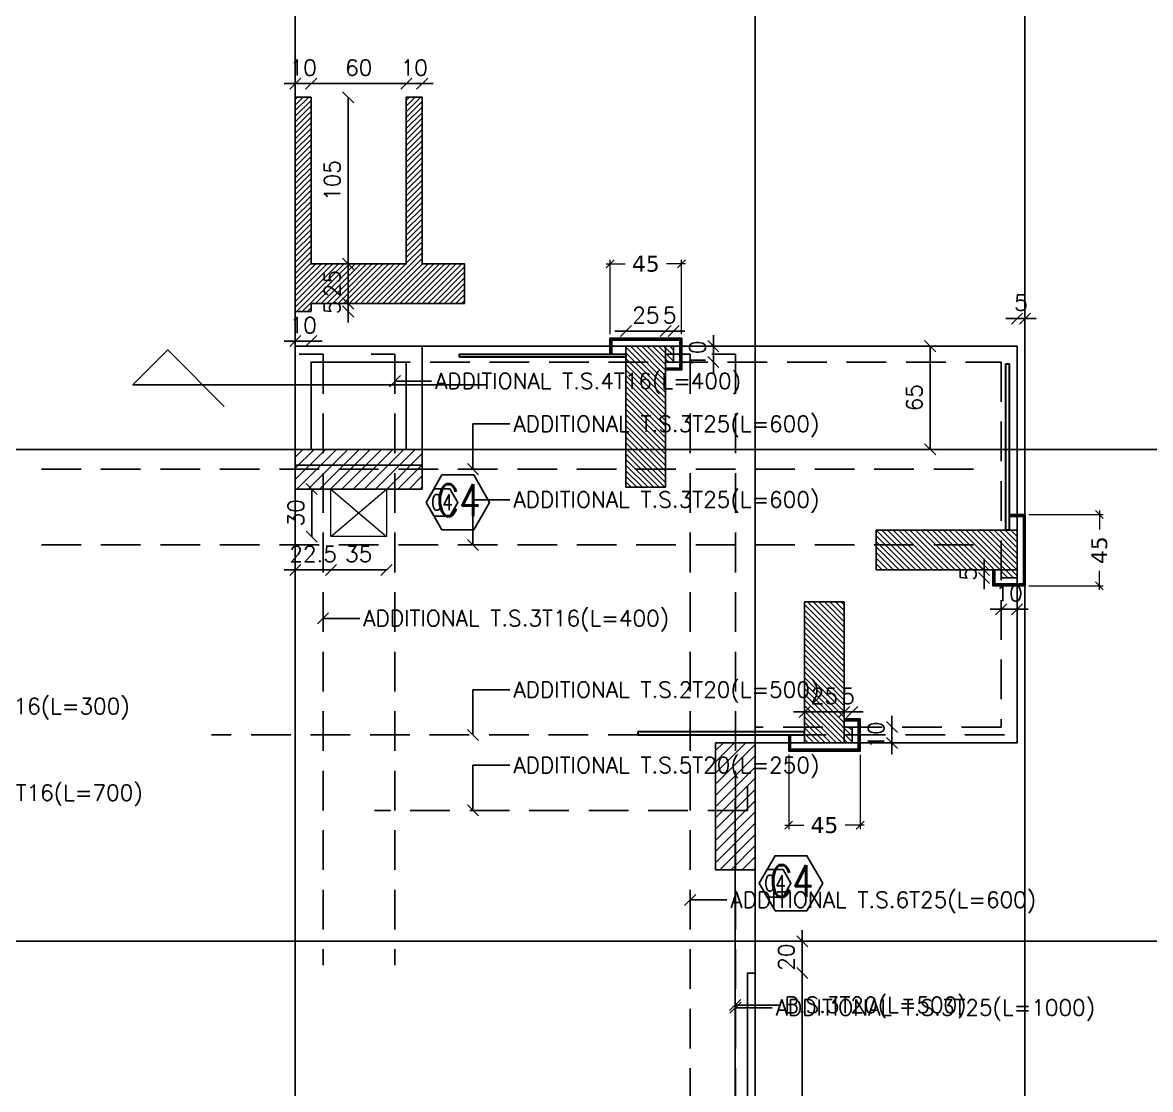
# Model space of a CAD drawing. Header units: inches. Extents: x -48 to 777, y -156 to 510.
# Drawn here: x 336.81 to 343.92, y 250.03 to 256.75 of the extents above; entities that cross this region are included whole.
import ezdxf
from ezdxf.enums import TextEntityAlignment as Align

# ---------------------------------------------------------------- set-up
doc = ezdxf.new("R2010")
doc.units = ezdxf.units.IN
doc.header["$MEASUREMENT"] = 0
doc.linetypes.add('HIDDEN', pattern=[0.375, 0.25, -0.125])
doc.layers.get('Defpoints').update_dxf_attribs({"lineweight": 5})
for name, color, linetype, lineweight in [('A-DIM', 9, 'Continuous', 5), ('C-GLASS', 162, 'Continuous', 30), ('C-WOOD', 28, 'Continuous', 30), ('str-shaft', 1, 'Continuous', 5)]:
    doc.layers.add(name, color=color, linetype=linetype, lineweight=lineweight)
for name, color, linetype in [('Str-Axes', 8, 'Continuous'), ('str-col-hatch', 8, 'Continuous'), ('str-COL-TAG-100', 1, 'Continuous'), ('str-COL-TAG-50', 7, 'Continuous'), ('str-columns', 3, 'Continuous'), ('str-slab-bottom-reinf.', 1, 'Continuous'), ('str-slab-top', 1, 'Continuous'), ('str-sunken-slabs', 5, 'Continuous')]:
    doc.layers.add(name, color=color, linetype=linetype)
doc.styles.add('ROMAN', font='ROMANS.SHX')
doc.styles.add('ROMAND', font='verdana.ttf')
doc.styles.add('ROMANS', font='romans__.ttf', dxfattribs={"height": 0.14})
doc.dimstyles.new('M-1.50', dxfattribs={"dimtxt": 0.1, "dimasz": 0.05, "dimexe": 0.025, "dimexo": 0.025, "dimgap": 0.05, "dimtad": 1, "dimlfac": 100, "dimrnd": 0.5, "dimzin": 9, "dimdsep": 46, "dimtxsty": 'ROMAND', "dimblk": 'OBLIQUE', "dimcen": 1, "dimdle": 0.025, "dimclrd": 256, "dimclre": 256, "dimclrt": 2, "dimadec": 0, "dimazin": 0, "dimtfac": 0.666667, "dimtmove": 2, "dimatfit": 3, "dimfxl": 0.04, "dimtolj": 1, "dimtzin": 5, "dimlwd": -1, "dimlwe": -1, "dimarcsym": 0})
doc.dimstyles.new('structure', dxfattribs={"dimtxt": 0.1, "dimasz": 0.07, "dimexe": 0.18, "dimexo": 1, "dimgap": 0.05, "dimtad": 1, "dimdec": 1, "dimlfac": 100, "dimrnd": 0.5, "dimdsep": 46, "dimtxsty": 'ROMAN', "dimblk1": 'OBLIQUE', "dimblk2": 'OBLIQUE', "dimsah": 1, "dimcen": 0.009, "dimse1": 1, "dimse2": 1, "dimclrd": 4, "dimclre": 9, "dimclrt": 1, "dimadec": 0, "dimazin": 0, "dimtfac": 0.066667, "dimtdec": 1, "dimtix": 1, "dimtmove": 2, "dimatfit": 3, "dimldrblk": 'OBLIQUE', "dimfxl": 0.18, "dimtolj": 1, "dimarcsym": 0})

# ---------------------------------------------------------------- blocks, each defined once
blk = doc.blocks.new('_Oblique')
at = {"color": 0, "linetype": 'ByBlock', "lineweight": -2}
blk.add_line((-0.5, -0.5), (0.5, 0.5), dxfattribs=at)
blk = doc.blocks.new('*D1401')
at = {"layer": 'A-DIM', "transparency": 16777216}
for p, q in [((340.5117, 254.7834), (340.5117, 255.2523)), ((340.9617, 254.7834), (340.9617, 255.2523)), ((340.4867, 255.2273), (340.6067, 255.2273)), ((340.9867, 255.2273), (340.8667, 255.2273))]:
    blk.add_line(p, q, dxfattribs=at)
at = {"layer": 'Defpoints', "color": 0, "transparency": 16777216}
for p in [(340.9617, 255.2273), (340.5117, 254.7584), (340.9617, 254.7584)]:
    blk.add_point(p, dxfattribs=at)
at = {"layer": 'A-DIM', "transparency": 16777216, "xscale": 0.05, "yscale": 0.05, "zscale": 0.05}
for p, rotation in [((340.5117, 255.2273), 180.0000000031983), ((340.9617, 255.2273), 3.198264009929906e-09)]:
    blk.add_blockref('_Oblique', p, dxfattribs=dict(at, rotation=rotation))
at = {"layer": 'A-DIM', "color": 2, "transparency": 16777216, "insert": (340.7367, 255.2273), "char_height": 0.1, "attachment_point": 5, "rotation": 0, "style": 'ROMAND'}
blk.add_mtext('\\A1;45', dxfattribs=at)
blk = doc.blocks.new('*D1402')
at = {"layer": 'A-DIM', "transparency": 16777216}
for p, q in [((343.1518, 253.6482), (343.6207, 253.6482)), ((343.5957, 253.6732), (343.5957, 253.5532)), ((343.5957, 253.1732), (343.5957, 253.2932)), ((343.1518, 253.1982), (343.6207, 253.1982))]:
    blk.add_line(p, q, dxfattribs=at)
at = {"layer": 'Defpoints', "color": 0, "transparency": 16777216}
for p in [(343.1268, 253.6482), (343.1268, 253.1982), (343.5957, 253.1982)]:
    blk.add_point(p, dxfattribs=at)
at = {"layer": 'A-DIM', "transparency": 16777216, "xscale": 0.05, "yscale": 0.05, "zscale": 0.05}
for p, rotation in [((343.5957, 253.6482), 90), ((343.5957, 253.1982), 270)]:
    blk.add_blockref('_Oblique', p, dxfattribs=dict(at, rotation=rotation))
at = {"layer": 'A-DIM', "color": 2, "transparency": 16777216, "insert": (343.5957, 253.4232), "char_height": 0.1, "attachment_point": 5, "rotation": 90, "style": 'ROMAND'}
blk.add_mtext('\\A1;45', dxfattribs=at)
blk = doc.blocks.new('*D1415')
at = {"layer": 'A-DIM', "transparency": 16777216}
for p, q in [((341.6373, 252.1337), (341.6373, 251.6649)), ((342.0874, 252.1337), (342.0874, 251.6649)), ((341.6123, 251.6899), (341.7324, 251.6899)), ((342.1124, 251.6899), (341.9923, 251.6899))]:
    blk.add_line(p, q, dxfattribs=at)
at = {"layer": 'Defpoints', "color": 0, "transparency": 16777216}
for p in [(341.6373, 252.1587), (342.0874, 252.1587), (342.0874, 251.6899)]:
    blk.add_point(p, dxfattribs=at)
at = {"layer": 'A-DIM', "transparency": 16777216, "xscale": 0.05, "yscale": 0.05, "zscale": 0.05}
for p, rotation in [((341.6373, 251.6899), 179.9999999968017), ((342.0874, 251.6899), 359.9999999968018)]:
    blk.add_blockref('_Oblique', p, dxfattribs=dict(at, rotation=rotation))
at = {"layer": 'A-DIM', "color": 2, "transparency": 16777216, "insert": (341.8624, 251.6899), "char_height": 0.1, "attachment_point": 5, "rotation": 360, "style": 'ROMAND'}
blk.add_mtext('\\A1;45', dxfattribs=at)
blk = doc.blocks.new('tags')
at = {"layer": 'str-COL-TAG-100', "color": 2}
blk.add_lwpolyline([(0.125, -0.2616), (0.325, -0.2616), (0.425, -0.0884), (0.325, 0.0848), (0.125, 0.0848), (0.025, -0.0884)], close=True, dxfattribs=at)
at = {"layer": 'str-COL-TAG-50', "color": 2}
blk.add_lwpolyline([(0.075, -0.175), (0.175, -0.175), (0.225, -0.0884), (0.175, -0.0018), (0.075, -0.0018), (0.025, -0.0884)], close=True, dxfattribs=at)
at = {"layer": 'str-COL-TAG-100', "color": 1, "style": 'ROMANS', "width": 0.699426}
blk.add_attdef('NUMBER', text='', height=0.2, dxfattribs=at).set_placement((0.0918, -0.1741), (0.3679, -0.1741), align=Align.FIT)
at = {"layer": 'str-COL-TAG-50', "color": 1, "style": 'ROMANS', "width": 0.697102}
blk.add_attdef('NUMBER', text='', height=0.1, dxfattribs=at).set_placement((0.0562, -0.1375), (0.1938, -0.1375), align=Align.FIT)
blk = doc.blocks.new('*D1751')
at = {"layer": 'Defpoints', "color": 0, "transparency": 16777216}
for p in [(338.5268, 256.3633), (338.5268, 256.2773), (338.6269, 256.2773)]:
    blk.add_point(p, dxfattribs=at)
at = {"layer": 'str-sunken-slabs', "color": 4, "lineweight": -2, "transparency": 16777216}
for p, q in [((338.5268, 256.3633), (338.4568, 256.3633)), ((338.6269, 256.3633), (338.5268, 256.3633)), ((338.6269, 256.3633), (338.6969, 256.3633))]:
    blk.add_line(p, q, dxfattribs=at)
at = {"layer": 'str-sunken-slabs', "color": 4, "lineweight": -2, "transparency": 16777216, "xscale": 0.07, "yscale": 0.07, "zscale": 0.07}
blk.add_blockref('_Oblique', (338.5268, 256.3633), dxfattribs=at)
at = {"layer": 'str-sunken-slabs', "color": 4, "lineweight": -2, "transparency": 16777216, "xscale": 0.07, "yscale": 0.07, "zscale": 0.07, "rotation": 180}
blk.add_blockref('_Oblique', (338.6269, 256.3633), dxfattribs=at)
at = {"layer": 'str-sunken-slabs', "color": 1, "transparency": 16777216, "insert": (338.5769, 256.4633), "char_height": 0.1, "attachment_point": 5, "style": 'ROMAN'}
blk.add_mtext('\\A1;10', dxfattribs=at)
blk = doc.blocks.new('*D1752')
at = {"layer": 'Defpoints', "color": 0, "transparency": 16777216}
for p in [(339.227, 256.3633), (338.6269, 256.2773), (339.227, 256.2773)]:
    blk.add_point(p, dxfattribs=at)
at = {"layer": 'str-sunken-slabs', "color": 4, "lineweight": -2, "transparency": 16777216}
blk.add_line((338.6269, 256.3633), (339.227, 256.3633), dxfattribs=at)
at = {"layer": 'str-sunken-slabs', "color": 4, "lineweight": -2, "transparency": 16777216, "xscale": 0.07, "yscale": 0.07, "zscale": 0.07, "rotation": 180}
blk.add_blockref('_Oblique', (338.6269, 256.3633), dxfattribs=at)
at = {"layer": 'str-sunken-slabs', "color": 4, "lineweight": -2, "transparency": 16777216, "xscale": 0.07, "yscale": 0.07, "zscale": 0.07}
blk.add_blockref('_Oblique', (339.227, 256.3633), dxfattribs=at)
at = {"layer": 'str-sunken-slabs', "color": 1, "transparency": 16777216, "insert": (338.927, 256.4633), "char_height": 0.1, "attachment_point": 5, "style": 'ROMAN'}
blk.add_mtext('\\A1;60', dxfattribs=at)
blk = doc.blocks.new('*D1753')
at = {"layer": 'Defpoints', "color": 0, "transparency": 16777216}
for p in [(339.327, 256.3633), (339.227, 256.2773), (339.327, 256.2773)]:
    blk.add_point(p, dxfattribs=at)
at = {"layer": 'str-sunken-slabs', "color": 4, "lineweight": -2, "transparency": 16777216}
for p, q in [((339.227, 256.3633), (339.157, 256.3633)), ((339.227, 256.3633), (339.327, 256.3633)), ((339.327, 256.3633), (339.397, 256.3633))]:
    blk.add_line(p, q, dxfattribs=at)
at = {"layer": 'str-sunken-slabs', "color": 4, "lineweight": -2, "transparency": 16777216, "xscale": 0.07, "yscale": 0.07, "zscale": 0.07}
blk.add_blockref('_Oblique', (339.227, 256.3633), dxfattribs=at)
at = {"layer": 'str-sunken-slabs', "color": 4, "lineweight": -2, "transparency": 16777216, "xscale": 0.07, "yscale": 0.07, "zscale": 0.07, "rotation": 180}
blk.add_blockref('_Oblique', (339.327, 256.3633), dxfattribs=at)
at = {"layer": 'str-sunken-slabs', "color": 1, "transparency": 16777216, "insert": (339.277, 256.4633), "char_height": 0.1, "attachment_point": 5, "style": 'ROMAN'}
blk.add_mtext('\\A1;10', dxfattribs=at)
blk = doc.blocks.new('*D1754')
at = {"layer": 'Defpoints', "color": 0, "transparency": 16777216}
for p in [(338.6269, 256.2773), (338.6269, 255.2273), (338.8601, 255.2273)]:
    blk.add_point(p, dxfattribs=at)
at = {"layer": 'str-sunken-slabs', "color": 4, "lineweight": -2, "transparency": 16777216}
blk.add_line((338.8601, 256.2773), (338.8601, 255.2273), dxfattribs=at)
at = {"layer": 'str-sunken-slabs', "color": 4, "lineweight": -2, "transparency": 16777216, "xscale": 0.07, "yscale": 0.07, "zscale": 0.07}
for p, rotation in [((338.8601, 256.2773), 90), ((338.8601, 255.2273), 270)]:
    blk.add_blockref('_Oblique', p, dxfattribs=dict(at, rotation=rotation))
at = {"layer": 'str-sunken-slabs', "color": 1, "transparency": 16777216, "insert": (338.7601, 255.7523), "char_height": 0.1, "attachment_point": 5, "rotation": 90, "style": 'ROMAN'}
blk.add_mtext('\\A1;105', dxfattribs=at)
blk = doc.blocks.new('*D1755')
at = {"layer": 'Defpoints', "color": 0, "transparency": 16777216}
for p in [(338.8601, 255.2273), (338.8601, 254.9773), (338.8601, 254.9773)]:
    blk.add_point(p, dxfattribs=at)
at = {"layer": 'str-sunken-slabs', "color": 4, "lineweight": -2, "transparency": 16777216}
for p, q in [((338.8601, 255.2273), (338.8601, 255.2973)), ((338.8601, 255.2273), (338.8601, 254.9773)), ((338.8601, 254.9773), (338.8601, 254.9073))]:
    blk.add_line(p, q, dxfattribs=at)
at = {"layer": 'str-sunken-slabs', "color": 4, "lineweight": -2, "transparency": 16777216, "xscale": 0.07, "yscale": 0.07, "zscale": 0.07}
for p, rotation in [((338.8601, 255.2273), 270), ((338.8601, 254.9773), 90)]:
    blk.add_blockref('_Oblique', p, dxfattribs=dict(at, rotation=rotation))
at = {"layer": 'str-sunken-slabs', "color": 1, "transparency": 16777216, "insert": (338.7601, 255.1023), "char_height": 0.1, "attachment_point": 5, "rotation": 90, "style": 'ROMAN'}
blk.add_mtext('\\A1;25', dxfattribs=at)
blk = doc.blocks.new('*D1756')
at = {"layer": 'Defpoints', "color": 0, "transparency": 16777216}
for p in [(338.6269, 254.9773), (338.6269, 254.9273), (338.8601, 254.9273)]:
    blk.add_point(p, dxfattribs=at)
at = {"layer": 'str-sunken-slabs', "color": 4, "lineweight": -2, "transparency": 16777216}
for p, q in [((338.8601, 254.9773), (338.8601, 255.0473)), ((338.8601, 254.9773), (338.8601, 254.9273)), ((338.8601, 254.9273), (338.8601, 254.8573))]:
    blk.add_line(p, q, dxfattribs=at)
at = {"layer": 'str-sunken-slabs', "color": 4, "lineweight": -2, "transparency": 16777216, "xscale": 0.07, "yscale": 0.07, "zscale": 0.07}
for p, rotation in [((338.8601, 254.9773), 270), ((338.8601, 254.9273), 90)]:
    blk.add_blockref('_Oblique', p, dxfattribs=dict(at, rotation=rotation))
at = {"layer": 'str-sunken-slabs', "color": 1, "transparency": 16777216, "insert": (338.7601, 254.9523), "char_height": 0.1, "attachment_point": 5, "rotation": 90, "style": 'ROMAN'}
blk.add_mtext('\\A1;5', dxfattribs=at)
blk = doc.blocks.new('*D1757')
at = {"layer": 'Defpoints', "color": 0, "transparency": 16777216}
for p in [(338.5269, 254.9273), (338.6269, 254.9273), (338.5269, 254.7407)]:
    blk.add_point(p, dxfattribs=at)
at = {"layer": 'str-sunken-slabs', "color": 4, "lineweight": -2, "transparency": 16777216}
for p, q in [((338.5269, 254.7407), (338.4569, 254.7407)), ((338.6269, 254.7407), (338.5269, 254.7407)), ((338.6269, 254.7407), (338.6969, 254.7407))]:
    blk.add_line(p, q, dxfattribs=at)
at = {"layer": 'str-sunken-slabs', "color": 4, "lineweight": -2, "transparency": 16777216, "xscale": 0.07, "yscale": 0.07, "zscale": 0.07}
for p, rotation in [((338.5269, 254.7407), 6.513775987637282e-11), ((338.6269, 254.7407), 180.0000000000651)]:
    blk.add_blockref('_Oblique', p, dxfattribs=dict(at, rotation=rotation))
at = {"layer": 'str-sunken-slabs', "color": 1, "transparency": 16777216, "insert": (338.5769, 254.8407), "char_height": 0.1, "attachment_point": 5, "style": 'ROMAN'}
blk.add_mtext('\\A1;10', dxfattribs=at)
blk = doc.blocks.new('*D1758')
at = {"layer": 'Defpoints', "color": 0, "transparency": 16777216}
for p in [(340.8617, 254.8037), (340.8617, 254.7084), (340.9117, 254.7084)]:
    blk.add_point(p, dxfattribs=at)
at = {"layer": 'str-sunken-slabs', "color": 4, "lineweight": -2, "transparency": 16777216}
for p, q in [((340.8617, 254.8037), (340.7917, 254.8037)), ((340.9117, 254.8037), (340.8617, 254.8037)), ((340.9117, 254.8037), (340.9817, 254.8037))]:
    blk.add_line(p, q, dxfattribs=at)
at = {"layer": 'str-sunken-slabs', "color": 4, "lineweight": -2, "transparency": 16777216, "xscale": 0.07, "yscale": 0.07, "zscale": 0.07}
for p, rotation in [((340.8617, 254.8037), 9.121566204287868e-08), ((340.9117, 254.8037), 180.0000000912157)]:
    blk.add_blockref('_Oblique', p, dxfattribs=dict(at, rotation=rotation))
at = {"layer": 'str-sunken-slabs', "color": 1, "transparency": 16777216, "insert": (340.8867, 254.9037), "char_height": 0.1, "attachment_point": 5, "rotation": 0, "style": 'ROMAN'}
blk.add_mtext('\\A1;5', dxfattribs=at)
blk = doc.blocks.new('*D1759')
at = {"layer": 'Defpoints', "color": 0, "transparency": 16777216}
for p in [(340.6117, 254.8037), (340.6117, 254.7084), (340.8617, 254.7084)]:
    blk.add_point(p, dxfattribs=at)
at = {"layer": 'str-sunken-slabs', "color": 4, "lineweight": -2, "transparency": 16777216}
for p, q in [((340.6117, 254.8037), (340.5417, 254.8037)), ((340.8617, 254.8037), (340.6117, 254.8037)), ((340.8617, 254.8037), (340.9317, 254.8037))]:
    blk.add_line(p, q, dxfattribs=at)
at = {"layer": 'str-sunken-slabs', "color": 4, "lineweight": -2, "transparency": 16777216, "xscale": 0.07, "yscale": 0.07, "zscale": 0.07}
for p, rotation in [((340.6117, 254.8037), 3.198264009929906e-09), ((340.8617, 254.8037), 180.0000000031983)]:
    blk.add_blockref('_Oblique', p, dxfattribs=dict(at, rotation=rotation))
at = {"layer": 'str-sunken-slabs', "color": 1, "transparency": 16777216, "insert": (340.7367, 254.9037), "char_height": 0.1, "attachment_point": 5, "rotation": 0, "style": 'ROMAN'}
blk.add_mtext('\\A1;25', dxfattribs=at)
blk = doc.blocks.new('*D1760')
at = {"layer": 'Defpoints', "color": 0, "transparency": 16777216}
for p in [(340.9117, 254.7084), (340.9117, 254.6084), (341.1625, 254.6084)]:
    blk.add_point(p, dxfattribs=at)
at = {"layer": 'str-sunken-slabs', "color": 4, "lineweight": -2, "transparency": 16777216}
for p, q in [((341.1625, 254.7084), (341.1625, 254.7784)), ((341.1625, 254.7084), (341.1625, 254.6084)), ((341.1625, 254.6084), (341.1625, 254.5384))]:
    blk.add_line(p, q, dxfattribs=at)
at = {"layer": 'str-sunken-slabs', "color": 4, "lineweight": -2, "transparency": 16777216, "xscale": 0.07, "yscale": 0.07, "zscale": 0.07}
for p, rotation in [((341.1625, 254.7084), 270), ((341.1625, 254.6084), 90)]:
    blk.add_blockref('_Oblique', p, dxfattribs=dict(at, rotation=rotation))
at = {"layer": 'str-sunken-slabs', "color": 1, "transparency": 16777216, "insert": (341.0625, 254.6584), "char_height": 0.1, "attachment_point": 5, "rotation": 90, "style": 'ROMAN'}
blk.add_mtext('\\A1;10', dxfattribs=at)
blk = doc.blocks.new('*D1761')
at = {"layer": 'Defpoints', "color": 0, "transparency": 16777216}
for p in [(341.9873, 252.4039), (341.9873, 252.3087), (342.0374, 252.3087)]:
    blk.add_point(p, dxfattribs=at)
at = {"layer": 'str-sunken-slabs', "color": 4, "lineweight": -2, "transparency": 16777216}
for p, q in [((341.9873, 252.4039), (341.9173, 252.4039)), ((342.0374, 252.4039), (341.9873, 252.4039)), ((342.0374, 252.4039), (342.1074, 252.4039))]:
    blk.add_line(p, q, dxfattribs=at)
at = {"layer": 'str-sunken-slabs', "color": 4, "lineweight": -2, "transparency": 16777216, "xscale": 0.07, "yscale": 0.07, "zscale": 0.07}
for p, rotation in [((341.9873, 252.4039), 9.121566204287868e-08), ((342.0374, 252.4039), 180.0000000912157)]:
    blk.add_blockref('_Oblique', p, dxfattribs=dict(at, rotation=rotation))
at = {"layer": 'str-sunken-slabs', "color": 1, "transparency": 16777216, "insert": (342.0124, 252.5039), "char_height": 0.1, "attachment_point": 5, "rotation": 0, "style": 'ROMAN'}
blk.add_mtext('\\A1;5', dxfattribs=at)
blk = doc.blocks.new('*D1762')
at = {"layer": 'Defpoints', "color": 0, "transparency": 16777216}
for p in [(341.7373, 252.4039), (341.7373, 252.3087), (341.9873, 252.3087)]:
    blk.add_point(p, dxfattribs=at)
at = {"layer": 'str-sunken-slabs', "color": 4, "lineweight": -2, "transparency": 16777216}
for p, q in [((341.7373, 252.4039), (341.6673, 252.4039)), ((341.9873, 252.4039), (341.7373, 252.4039)), ((341.9873, 252.4039), (342.0573, 252.4039))]:
    blk.add_line(p, q, dxfattribs=at)
at = {"layer": 'str-sunken-slabs', "color": 4, "lineweight": -2, "transparency": 16777216, "xscale": 0.07, "yscale": 0.07, "zscale": 0.07}
for p, rotation in [((341.7373, 252.4039), 3.198264009929906e-09), ((341.9873, 252.4039), 180.0000000031983)]:
    blk.add_blockref('_Oblique', p, dxfattribs=dict(at, rotation=rotation))
at = {"layer": 'str-sunken-slabs', "color": 1, "transparency": 16777216, "insert": (341.8623, 252.5039), "char_height": 0.1, "attachment_point": 5, "rotation": 0, "style": 'ROMAN'}
blk.add_mtext('\\A1;25', dxfattribs=at)
blk = doc.blocks.new('*D1763')
at = {"layer": 'Defpoints', "color": 0, "transparency": 16777216}
for p in [(342.0374, 252.3087), (342.0374, 252.2087), (342.2882, 252.2087)]:
    blk.add_point(p, dxfattribs=at)
at = {"layer": 'str-sunken-slabs', "color": 4, "lineweight": -2, "transparency": 16777216}
for p, q in [((342.2882, 252.3087), (342.2882, 252.3787)), ((342.2882, 252.3087), (342.2882, 252.2087)), ((342.2882, 252.2087), (342.2882, 252.1387))]:
    blk.add_line(p, q, dxfattribs=at)
at = {"layer": 'str-sunken-slabs', "color": 4, "lineweight": -2, "transparency": 16777216, "xscale": 0.07, "yscale": 0.07, "zscale": 0.07}
for p, rotation in [((342.2882, 252.3087), 270), ((342.2882, 252.2087), 90)]:
    blk.add_blockref('_Oblique', p, dxfattribs=dict(at, rotation=rotation))
at = {"layer": 'str-sunken-slabs', "color": 1, "transparency": 16777216, "insert": (342.1882, 252.2587), "char_height": 0.1, "attachment_point": 5, "rotation": 90, "style": 'ROMAN'}
blk.add_mtext('\\A1;10', dxfattribs=at)
blk = doc.blocks.new('*D1766')
at = {"layer": 'Defpoints', "color": 0, "transparency": 16777216}
for p in [(342.869, 253.2982), (342.9768, 253.2982), (342.9768, 253.2482)]:
    blk.add_point(p, dxfattribs=at)
at = {"layer": 'str-sunken-slabs', "color": 4, "lineweight": -2, "transparency": 16777216}
for p, q in [((342.869, 253.2982), (342.869, 253.3682)), ((342.869, 253.2482), (342.869, 253.2982)), ((342.869, 253.2482), (342.869, 253.1782))]:
    blk.add_line(p, q, dxfattribs=at)
at = {"layer": 'str-sunken-slabs', "color": 4, "lineweight": -2, "transparency": 16777216, "xscale": 0.07, "yscale": 0.07, "zscale": 0.07}
for p, rotation in [((342.869, 253.2982), 270), ((342.869, 253.2482), 90)]:
    blk.add_blockref('_Oblique', p, dxfattribs=dict(at, rotation=rotation))
at = {"layer": 'str-sunken-slabs', "color": 1, "transparency": 16777216, "insert": (342.769, 253.2732), "char_height": 0.1, "attachment_point": 5, "rotation": 90, "style": 'ROMAN'}
blk.add_mtext('\\A1;5', dxfattribs=at)
blk = doc.blocks.new('*D1767')
at = {"layer": 'Defpoints', "color": 0, "transparency": 16777216}
for p in [(342.9768, 253.2482), (343.0768, 253.2482), (343.0768, 253.051)]:
    blk.add_point(p, dxfattribs=at)
at = {"layer": 'str-sunken-slabs', "color": 4, "lineweight": -2, "transparency": 16777216}
for p, q in [((342.9768, 253.051), (342.9068, 253.051)), ((342.9768, 253.051), (343.0768, 253.051)), ((343.0768, 253.051), (343.1468, 253.051))]:
    blk.add_line(p, q, dxfattribs=at)
at = {"layer": 'str-sunken-slabs', "color": 4, "lineweight": -2, "transparency": 16777216, "xscale": 0.07, "yscale": 0.07, "zscale": 0.07}
blk.add_blockref('_Oblique', (342.9768, 253.051), dxfattribs=at)
at = {"layer": 'str-sunken-slabs', "color": 4, "lineweight": -2, "transparency": 16777216, "xscale": 0.07, "yscale": 0.07, "zscale": 0.07, "rotation": 180}
blk.add_blockref('_Oblique', (343.0768, 253.051), dxfattribs=at)
at = {"layer": 'str-sunken-slabs', "color": 1, "transparency": 16777216, "insert": (343.0268, 253.151), "char_height": 0.1, "attachment_point": 5, "style": 'ROMAN'}
blk.add_mtext('\\A1;10', dxfattribs=at)
blk = doc.blocks.new('*D1796')
at = {"layer": 'Defpoints', "color": 0, "transparency": 16777216}
for p in [(343.1268, 254.8825), (343.0768, 254.7084), (343.1268, 254.7084)]:
    blk.add_point(p, dxfattribs=at)
at = {"layer": 'str-sunken-slabs', "color": 4, "lineweight": -2, "transparency": 16777216}
for p, q in [((343.0768, 254.8825), (343.0068, 254.8825)), ((343.0768, 254.8825), (343.1268, 254.8825)), ((343.1268, 254.8825), (343.1968, 254.8825))]:
    blk.add_line(p, q, dxfattribs=at)
at = {"layer": 'str-sunken-slabs', "color": 4, "lineweight": -2, "transparency": 16777216, "xscale": 0.07, "yscale": 0.07, "zscale": 0.07}
blk.add_blockref('_Oblique', (343.0768, 254.8825), dxfattribs=at)
at = {"layer": 'str-sunken-slabs', "color": 4, "lineweight": -2, "transparency": 16777216, "xscale": 0.07, "yscale": 0.07, "zscale": 0.07, "rotation": 180}
blk.add_blockref('_Oblique', (343.1268, 254.8825), dxfattribs=at)
at = {"layer": 'str-sunken-slabs', "color": 1, "transparency": 16777216, "insert": (343.1018, 254.9825), "char_height": 0.1, "attachment_point": 5, "style": 'ROMAN'}
blk.add_mtext('\\A1;5', dxfattribs=at)
blk = doc.blocks.new('*D1797')
at = {"layer": 'Defpoints', "color": 0, "transparency": 16777216}
for p in [(342.5289, 254.7084), (342.5289, 254.0583), (342.5289, 254.0583)]:
    blk.add_point(p, dxfattribs=at)
at = {"layer": 'str-sunken-slabs', "color": 4, "lineweight": -2, "transparency": 16777216}
blk.add_line((342.5289, 254.7084), (342.5289, 254.0583), dxfattribs=at)
at = {"layer": 'str-sunken-slabs', "color": 4, "lineweight": -2, "transparency": 16777216, "xscale": 0.07, "yscale": 0.07, "zscale": 0.07}
for p, rotation in [((342.5289, 254.7084), 90), ((342.5289, 254.0583), 270)]:
    blk.add_blockref('_Oblique', p, dxfattribs=dict(at, rotation=rotation))
at = {"layer": 'str-sunken-slabs', "color": 1, "transparency": 16777216, "insert": (342.4289, 254.3834), "char_height": 0.1, "attachment_point": 5, "rotation": 90, "style": 'ROMAN'}
blk.add_mtext('\\A1;65', dxfattribs=at)
blk = doc.blocks.new('*D1978')
at = {"layer": 'Defpoints', "color": 0, "transparency": 16777216}
for p in [(338.7518, 253.8083), (338.6307, 253.5083), (338.7518, 253.5083)]:
    blk.add_point(p, dxfattribs=at)
at = {"layer": 'str-shaft', "color": 4, "lineweight": -2, "transparency": 16777216}
blk.add_line((338.6307, 253.8083), (338.6307, 253.5083), dxfattribs=at)
at = {"layer": 'str-shaft', "color": 4, "lineweight": -2, "transparency": 16777216, "xscale": 0.07, "yscale": 0.07, "zscale": 0.07}
for p, rotation in [((338.6307, 253.8083), 90), ((338.6307, 253.5083), 270)]:
    blk.add_blockref('_Oblique', p, dxfattribs=dict(at, rotation=rotation))
at = {"layer": 'str-shaft', "color": 1, "transparency": 16777216, "insert": (338.5307, 253.6583), "char_height": 0.1, "attachment_point": 5, "rotation": 90, "style": 'ROMAN'}
blk.add_mtext('\\A1;30', dxfattribs=at)
blk = doc.blocks.new('*D1979')
at = {"layer": 'Defpoints', "color": 0, "transparency": 16777216}
for p in [(338.7518, 253.5083), (339.1018, 253.5083), (339.1018, 253.2988)]:
    blk.add_point(p, dxfattribs=at)
at = {"layer": 'str-shaft', "color": 4, "lineweight": -2, "transparency": 16777216}
blk.add_line((338.7518, 253.2988), (339.1018, 253.2988), dxfattribs=at)
at = {"layer": 'str-shaft', "color": 4, "lineweight": -2, "transparency": 16777216, "xscale": 0.07, "yscale": 0.07, "zscale": 0.07, "rotation": 180}
blk.add_blockref('_Oblique', (338.7518, 253.2988), dxfattribs=at)
at = {"layer": 'str-shaft', "color": 4, "lineweight": -2, "transparency": 16777216, "xscale": 0.07, "yscale": 0.07, "zscale": 0.07}
blk.add_blockref('_Oblique', (339.1018, 253.2988), dxfattribs=at)
at = {"layer": 'str-shaft', "color": 1, "transparency": 16777216, "insert": (338.9268, 253.3988), "char_height": 0.1, "attachment_point": 5, "style": 'ROMAN'}
blk.add_mtext('\\A1;35', dxfattribs=at)
blk = doc.blocks.new('*D1980')
at = {"layer": 'Defpoints', "color": 0, "transparency": 16777216}
for p in [(338.5268, 253.5083), (338.7518, 253.5083), (338.5268, 253.2988)]:
    blk.add_point(p, dxfattribs=at)
at = {"layer": 'str-shaft', "color": 4, "lineweight": -2, "transparency": 16777216}
for p, q in [((338.5268, 253.2988), (338.4568, 253.2988)), ((338.7518, 253.2988), (338.5268, 253.2988)), ((338.7518, 253.2988), (338.8218, 253.2988))]:
    blk.add_line(p, q, dxfattribs=at)
at = {"layer": 'str-shaft', "color": 4, "lineweight": -2, "transparency": 16777216, "xscale": 0.07, "yscale": 0.07, "zscale": 0.07}
for p, rotation in [((338.5268, 253.2988), 359.9999999999928), ((338.7518, 253.2988), 179.9999999999928)]:
    blk.add_blockref('_Oblique', p, dxfattribs=dict(at, rotation=rotation))
at = {"layer": 'str-shaft', "color": 1, "transparency": 16777216, "insert": (338.6393, 253.3988), "char_height": 0.1, "attachment_point": 5, "style": 'ROMAN'}
blk.add_mtext('\\A1;22.5', dxfattribs=at)
blk = doc.blocks.new('*D2043')
at = {"layer": 'Defpoints', "color": 0, "transparency": 16777216}
for p in [(341.4268, 250.7585), (341.4268, 248.3085), (341.7226, 248.3085)]:
    blk.add_point(p, dxfattribs=at)
at = {"layer": 'str-sunken-slabs', "color": 4, "lineweight": -2, "transparency": 16777216}
blk.add_line((341.7226, 250.7585), (341.7226, 248.3085), dxfattribs=at)
at = {"layer": 'str-sunken-slabs', "color": 4, "lineweight": -2, "transparency": 16777216, "xscale": 0.07, "yscale": 0.07, "zscale": 0.07}
for p, rotation in [((341.7226, 250.7585), 90), ((341.7226, 248.3085), 270)]:
    blk.add_blockref('_Oblique', p, dxfattribs=dict(at, rotation=rotation))
at = {"layer": 'str-sunken-slabs', "color": 1, "transparency": 16777216, "insert": (341.6226, 249.5335), "char_height": 0.1, "attachment_point": 5, "rotation": 90, "style": 'ROMAN'}
blk.add_mtext('\\A1;245', dxfattribs=at)
blk = doc.blocks.new('*D2044')
at = {"layer": 'Defpoints', "color": 0, "transparency": 16777216}
for p in [(341.4268, 250.9584), (341.7226, 250.9584), (341.4268, 250.7585)]:
    blk.add_point(p, dxfattribs=at)
at = {"layer": 'str-sunken-slabs', "color": 4, "lineweight": -2, "transparency": 16777216}
for p, q in [((341.7226, 250.9584), (341.7226, 251.0284)), ((341.7226, 250.7585), (341.7226, 250.9584)), ((341.7226, 250.7585), (341.7226, 250.6885))]:
    blk.add_line(p, q, dxfattribs=at)
at = {"layer": 'str-sunken-slabs', "color": 4, "lineweight": -2, "transparency": 16777216, "xscale": 0.07, "yscale": 0.07, "zscale": 0.07}
for p, rotation in [((341.7226, 250.9584), 270), ((341.7226, 250.7585), 90)]:
    blk.add_blockref('_Oblique', p, dxfattribs=dict(at, rotation=rotation))
at = {"layer": 'str-sunken-slabs', "color": 1, "transparency": 16777216, "insert": (341.6226, 250.8585), "char_height": 0.1, "attachment_point": 5, "rotation": 90, "style": 'ROMAN'}
blk.add_mtext('\\A1;20', dxfattribs=at)

msp = doc.modelspace()

# ---------------------------------------------------------------- hatches: boundary and pattern name
at = {"layer": 'str-col-hatch'}
h = msp.add_hatch(dxfattribs=at)
h.set_pattern_fill('ANSI31', color=256, scale=0.4)
h.set_pattern_definition([(45, (-357.05302, 203.0992), (-0.035355339, 0.035355339), [])])
h.paths.add_polyline_path([(338.52678, 254.05845), (338.52678, 253.80845), (339.32678, 253.80845), (339.32678, 254.05845)])
h = msp.add_hatch(dxfattribs=at)
h.set_pattern_fill('ANSI31', color=256, scale=0.4)
h.set_pattern_definition([(45, (-354.953, 200.699306), (-0.035355339, 0.035355339), [])])
h.paths.add_polyline_path([(341.1768, 252.20855), (341.1768, 251.40855), (341.4268, 251.40855), (341.4268, 252.20855)])
at = {"layer": 'str-sunken-slabs'}
h = msp.add_hatch(dxfattribs=at)
h.set_pattern_fill('ANSI31', color=8, scale=0.2)
h.set_pattern_definition([(45, (-70.25555, 14.570377), (-0.0176776695, 0.0176776695), [])])
h.paths.add_polyline_path([(339.59427, 254.97726), (339.59427, 255.22726), (339.32697, 255.22726), (339.32697, 256.27726), (339.22697, 256.27726), (339.22697, 255.22726), (338.62693, 255.22726), (338.62693, 256.27726), (338.52693, 256.27726), (338.52693, 255.22726), (338.52693, 254.97726), (338.52693, 254.92726), (338.62693, 254.92726), (338.62693, 254.97726)])
h = msp.add_hatch(dxfattribs=at)
h.set_pattern_fill('ANSI31', color=8, scale=0.2, angle=270)
h.paths.add_polyline_path([(340.86165, 253.81974), (340.61165, 253.81974), (340.61165, 254.70845), (340.86165, 254.70845)], flags=17)
h = msp.add_hatch(dxfattribs=at)
h.set_pattern_fill('ANSI31', color=8, scale=0.2, angle=270)
h.paths.add_polyline_path([(340.86165, 254.70845), (340.91169, 254.70845), (340.91169, 254.60845), (340.86165, 254.60845)], flags=17)
h = msp.add_hatch(dxfattribs=at)
h.set_pattern_fill('ANSI31', color=8, scale=0.2, angle=270)
h.paths.add_polyline_path([(342.18813, 253.29821), (342.18813, 253.54821), (343.07684, 253.54821), (343.07684, 253.29821)], flags=17)
h = msp.add_hatch(dxfattribs=at)
h.set_pattern_fill('ANSI31', color=8, scale=0.2, angle=270)
h.paths.add_polyline_path([(343.07684, 253.29821), (343.07684, 253.24817), (342.97684, 253.24817), (342.97684, 253.29821)], flags=17)
h = msp.add_hatch(dxfattribs=at)
h.set_pattern_fill('ANSI31', color=8, scale=0.2, angle=270)
h.paths.add_polyline_path([(341.98733, 253.09741), (341.73733, 253.09741), (341.73733, 252.2087), (341.98733, 252.2087)], flags=17)
h = msp.add_hatch(dxfattribs=at)
h.set_pattern_fill('ANSI31', color=8, scale=0.2, angle=270)
h.paths.add_polyline_path([(341.98733, 252.2087), (342.03737, 252.2087), (342.03737, 252.3087), (341.98733, 252.3087)], flags=17)

# ---------------------------------------------------------------- linework, layer by layer
at = {"layer": 'C-GLASS'}
for points in [[(339.56165, 254.63845), (339.56165, 254.65845), (340.61165, 254.65845), (340.61165, 254.63845)], [(343.00684, 254.59821), (343.02684, 254.59821), (343.02684, 253.54821), (343.00684, 253.54821)], [(340.68733, 252.2787), (340.68733, 252.2587), (341.73733, 252.2587), (341.73733, 252.2787)]]:
    msp.add_lwpolyline(points, close=True, dxfattribs=at)
at = {"layer": 'C-WOOD'}
for points in [[(340.51165, 254.65845), (340.51165, 254.75845), (340.96169, 254.75845), (340.96169, 254.55845), (340.86165, 254.55845)], [(340.52165, 254.65845), (340.52165, 254.74845), (340.95169, 254.74845), (340.95169, 254.56845), (340.86165, 254.56845)], [(343.02684, 253.64821), (343.12684, 253.64821), (343.12684, 253.19817), (342.92684, 253.19817), (342.92684, 253.29821)], [(343.02684, 253.63821), (343.11684, 253.63821), (343.11684, 253.20817), (342.93684, 253.20817), (342.93684, 253.29821)], [(341.63733, 252.2587), (341.63733, 252.1587), (342.08737, 252.1587), (342.08737, 252.3587), (341.98733, 252.3587)], [(341.64733, 252.2587), (341.64733, 252.1687), (342.07737, 252.1687), (342.07737, 252.3487), (341.98733, 252.3487)]]:
    msp.add_lwpolyline(points, dxfattribs=at)
at = {"layer": 'Str-Axes', "ltscale": 0.1}
for p, q in [((338.52678, 221.25688), (338.52678, 260.35831)), ((341.42678, 221.25688), (341.42678, 260.35831)), ((343.12678, 221.25688), (343.12678, 260.35831)), ((347.62657, 254.05831), (319.32678, 254.05831)), ((347.62657, 250.95845), (319.32678, 250.95845))]:
    msp.add_line(p, q, dxfattribs=at)
at = {"layer": 'str-columns'}
for points in [[(339.32678, 253.80845), (339.32678, 254.05845), (338.52678, 254.05845), (338.52678, 253.80845)], [(341.1768, 251.40855), (341.4268, 251.40855), (341.4268, 252.20855), (341.1768, 252.20855)]]:
    msp.add_lwpolyline(points, close=True, dxfattribs=at)
at = {"layer": 'str-shaft'}
for p, q in [((338.75178, 253.80831), (339.10178, 253.50831)), ((338.75178, 253.50831), (339.10178, 253.80831))]:
    msp.add_line(p, q, dxfattribs=at)
msp.add_lwpolyline([(339.10178, 253.50831), (338.75178, 253.50831), (338.75178, 253.80845), (339.10178, 253.80845)], close=True, dxfattribs=at)
at = {"layer": 'str-slab-bottom-reinf.'}
msp.add_line((341.29963, 246.84115), (341.29963, 251.84183), dxfattribs=at)
at = {"layer": 'str-slab-top', "linetype": 'HIDDEN'}
for p, q in [((336.92678, 253.93345), (342.92678, 253.93345)), ((336.92678, 253.45619), (342.92678, 253.45619)), ((342.99828, 252.25855), (337.99828, 252.25855))]:
    msp.add_line(p, q, dxfattribs=at)
for points in [[(338.55231, 254.65845), (338.70231, 254.65845), (338.70231, 250.80845)], [(339.00521, 254.65845), (339.15521, 254.65845), (339.15521, 250.80845)], [(340.86639, 254.65845), (341.01639, 254.65845), (341.01639, 248.80845)], [(341.1518, 254.65845), (341.3018, 254.65845), (341.3018, 244.80845)], [(341.37678, 251.9331), (341.37678, 251.7831), (339.02678, 251.7831)]]:
    msp.add_lwpolyline(points, dxfattribs=at)
at = {"layer": 'str-sunken-slabs'}
for points in [[(339.59427, 254.97726), (339.59427, 255.22726), (339.32697, 255.22726), (339.32697, 256.27726), (339.22697, 256.27726), (339.22697, 255.22726), (338.62693, 255.22726), (338.62693, 256.27726), (338.52693, 256.27726), (338.52693, 255.22726), (338.52693, 254.97726), (338.52693, 254.92726), (338.62693, 254.92726), (338.62693, 254.97726)], [(340.86165, 253.81974), (340.61165, 253.81974), (340.61165, 254.70845), (340.86165, 254.70845)], [(340.86165, 254.70845), (340.91169, 254.70845), (340.91169, 254.60845), (340.86165, 254.60845)], [(342.18813, 253.29821), (342.18813, 253.54821), (343.07684, 253.54821), (343.07684, 253.29821)], [(343.07684, 253.29821), (343.07684, 253.24817), (342.97684, 253.24817), (342.97684, 253.29821)], [(341.98733, 253.09741), (341.73733, 253.09741), (341.73733, 252.2087), (341.98733, 252.2087)], [(341.98733, 252.2087), (342.03737, 252.2087), (342.03737, 252.3087), (341.98733, 252.3087)]]:
    msp.add_lwpolyline(points, close=True, dxfattribs=at)
for points in [[(329.82658, 254.05831), (332.92678, 254.05831), (332.92729, 254.05831), (332.92678, 254.33345), (332.92678, 254.33345), (335.42678, 254.33345), (335.42644, 254.05831), (335.42644, 254.05831), (335.42644, 254.05831), (335.42678, 254.05831), (338.52678, 254.05831), (338.52678, 254.70845), (343.07678, 254.70845), (343.0769, 252.20864), (341.42678, 252.20864), (341.42678, 250.75849), (341.37678, 250.75849), (341.37678, 248.30849), (341.42678, 248.30849), (341.42678, 246.55861), (342.87678, 246.55861), (342.87678, 246.60861), (343.12678, 246.60861), (343.12678, 240.95682)], [(338.07823, 254.32928), (337.72269, 254.68481), (337.50341, 254.46554), (339.72901, 254.46554)]]:
    msp.add_lwpolyline(points, dxfattribs=at)
at = {"layer": 'str-sunken-slabs', "linetype": 'Continuous'}
for points in [[(339.32678, 254.70845), (338.52678, 254.70845), (338.52697, 253.95831), (339.32697, 253.95831)], [(339.22678, 254.60845), (338.62678, 254.60845), (338.62678, 254.05831), (339.22678, 254.05831)]]:
    msp.add_lwpolyline(points, close=True, dxfattribs=at)
at = {"layer": 'str-sunken-slabs', "linetype": 'HIDDEN'}
msp.add_lwpolyline([(338.62695, 254.06056), (338.62695, 254.60845), (342.97678, 254.60867), (342.97678, 252.30864), (341.42678, 252.30864)], dxfattribs=at)

# ---------------------------------------------------------------- block references
at = {"layer": 'str-columns'}
ref = msp.add_blockref('tags', (339.32678, 253.81229), dxfattribs=at)
ref.add_attrib('NUMBER', 'C4', dxfattribs={"layer": 'str-COL-TAG-50', "color": 1, "height": 0.1, "style": 'ROMANS', "width": 0.63631}).set_placement((339.38297, 253.67479), (339.52056, 253.67479), align=Align.FIT)
ref.add_attrib('NUMBER', 'C4', dxfattribs={"layer": 'str-COL-TAG-100', "color": 1, "height": 0.2, "style": 'ROMANS', "width": 0.638431}).set_placement((339.41862, 253.63824), (339.69471, 253.63824), align=Align.FIT)
ref = msp.add_blockref('tags', (341.4268, 251.4124), dxfattribs=at)
ref.add_attrib('NUMBER', 'C4', dxfattribs={"layer": 'str-COL-TAG-50', "color": 1, "height": 0.1, "style": 'ROMANS', "width": 0.63631}).set_placement((341.48299, 251.2749), (341.62058, 251.2749), align=Align.FIT)
ref.add_attrib('NUMBER', 'C4', dxfattribs={"layer": 'str-COL-TAG-100', "color": 1, "height": 0.2, "style": 'ROMANS', "width": 0.638431}).set_placement((341.51864, 251.23834), (341.79473, 251.23834), align=Align.FIT)

# ---------------------------------------------------------------- texts
at = {"layer": 'str-slab-bottom-reinf.', "style": 'ROMAN'}
for s, p in [('ADDITIONAL B.S.3T16(L=700)', (335.61577, 251.84461)), ('B.S.3T20(L=500)', (341.61086, 250.50791))]:
    msp.add_text(s, height=0.1, dxfattribs=at).set_placement(p)
at = {"layer": 'str-slab-top', "style": 'ROMAN'}
for s, p in [('ADDITIONAL T.S.4T16(L=400)', (339.40859, 254.43929)), ('ADDITIONAL T.S.3T25(L=600)', (339.9024, 254.16925)), ('ADDITIONAL T.S.3T25(L=600)', (339.9024, 253.69199)), ('ADDITIONAL T.S.3T16(L=400)', (338.9557, 252.94429)), ('ADDITIONAL T.S.2T20(L=500)', (339.9024, 252.49435)), ('ADDITIONAL T.S.6T16(L=300)', (335.55516, 252.39021)), ('ADDITIONAL T.S.5T20(L=250)', (339.9024, 252.0189)), ('ADDITIONAL T.S.6T25(L=600)', (341.26977, 251.17002)), ('ADDITIONAL T.S.3T25(L=1000)', (341.55518, 250.49109))]:
    msp.add_text(s, height=0.1, dxfattribs=at).set_placement(p)

# ---------------------------------------------------------------- dimensions: what is measured, and where the dimension line sits
at = {"layer": 'A-DIM'}
for base, p1, p2, angle, picture, middle in [((340.96169, 255.22729), (340.51165, 254.75845), (340.96169, 254.75845), 180, '*D1401', (340.73667, 255.22729)), ((343.59568, 253.19817), (343.12684, 253.64821), (343.12684, 253.19817), 90, '*D1402', (343.59568, 253.42319)), ((342.08737, 251.68986), (341.63733, 252.1587), (342.08737, 252.1587), 180, '*D1415', (341.86235, 251.68986))]:
    dim = msp.add_linear_dim(base=base, p1=p1, p2=p2, angle=angle, dimstyle='M-1.50', override={"dimtad": 0}, dxfattribs=at)
    dim.commit()
    dim.dimension.update_dxf_attribs({"geometry": picture, "text_midpoint": middle})
at = {"layer": 'str-shaft'}
for p1, p2, distance, picture, middle in [((338.75178, 253.80831), (338.75178, 253.50831), -0.12104, '*D1978', (338.53074, 253.65831)), ((338.75178, 253.50831), (338.52678, 253.50831), 0.20952, '*D1980', (338.63928, 253.39879)), ((338.75178, 253.50831), (339.10178, 253.50831), -0.20952, '*D1979', (338.92678, 253.39879))]:
    dim = msp.add_aligned_dim(p1=p1, p2=p2, distance=distance, dimstyle='structure', override={"dimfxl": 0.04}, dxfattribs=at)
    dim.commit()
    dim.dimension.update_dxf_attribs({"geometry": picture, "text_midpoint": middle})
at = {"layer": 'str-sunken-slabs'}
for p1, p2, distance, picture, middle in [((338.62693, 256.27726), (338.52678, 256.27726), -0.08606, '*D1751', (338.57685, 256.46332)), ((338.62693, 256.27726), (339.22697, 256.27726), 0.08606, '*D1752', (338.92695, 256.46332)), ((339.22697, 256.27726), (339.32697, 256.27726), 0.08606, '*D1753', (339.27697, 256.46332)), ((338.62693, 256.27726), (338.62693, 255.22726), 0.23318, '*D1754', (338.76011, 255.75226)), ((338.86011, 255.22726), (338.86011, 254.97726), 0, '*D1755', (338.76011, 255.10226)), ((338.62693, 254.97726), (338.62693, 254.92726), 0.23318, '*D1756', (338.76011, 254.95226)), ((343.07678, 254.70845), (343.12678, 254.70845), 0.17409, '*D1796', (343.10178, 254.98253)), ((340.86165, 254.70845), (340.61165, 254.70845), -0.09522, '*D1759', (340.73665, 254.90367)), ((340.91169, 254.70845), (340.86165, 254.70845), -0.09522, '*D1758', (340.88667, 254.90367)), ((338.62693, 254.92726), (338.52693, 254.92726), 0.18659, '*D1757', (338.57693, 254.84067)), ((340.91169, 254.70845), (340.91169, 254.60845), 0.25081, '*D1760', (341.0625, 254.65845)), ((342.5289, 254.70845), (342.5289, 254.05831), 0, '*D1797', (342.4289, 254.38338)), ((342.97684, 253.24817), (342.97684, 253.29821), 0.10783, '*D1766', (342.76902, 253.27319)), ((342.97684, 253.24817), (343.07684, 253.24817), -0.19714, '*D1767', (343.02684, 253.15103)), ((341.98733, 252.3087), (341.73733, 252.3087), -0.09522, '*D1762', (341.86233, 252.50392)), ((342.03737, 252.3087), (341.98733, 252.3087), -0.09522, '*D1761', (342.01235, 252.50392)), ((342.03737, 252.3087), (342.03737, 252.2087), 0.25081, '*D1763', (342.18818, 252.2587)), ((341.42678, 250.75849), (341.42678, 250.95845), -0.29583, '*D2044', (341.6226, 250.85847)), ((341.42678, 250.75849), (341.42678, 248.30849), 0.29583, '*D2043', (341.6226, 249.53349))]:
    dim = msp.add_aligned_dim(p1=p1, p2=p2, distance=distance, dimstyle='structure', override={"dimfxl": 0.04}, dxfattribs=at)
    dim.commit()
    dim.dimension.update_dxf_attribs({"geometry": picture, "text_midpoint": middle})

# ---------------------------------------------------------------- leaders
at = {"layer": 'str-slab-bottom-reinf.'}
msp.add_leader([(341.29963, 250.55703), (341.58841, 250.55703)], dimstyle='structure', override={"dimgap": 0.05, "dimtad": 0}, dxfattribs=at)
at = {"layer": 'str-slab-top'}
for points, override in [([(339.15521, 254.48842), (339.38613, 254.48842)], {"dimgap": 0.05, "dimtad": 0}), ([(339.64702, 253.93345), (339.64702, 254.21837), (339.87995, 254.21837)], {"dimgap": 0.05, "dimtad": 0, "dimfxl": 0.04, "dimfxlon": 1}), ([(339.64702, 253.45619), (339.64702, 253.74112), (339.87995, 253.74112)], {"dimgap": 0.05, "dimtad": 0, "dimfxl": 0.04, "dimfxlon": 1}), ([(338.70231, 252.99342), (338.93324, 252.99342)], {"dimgap": 0.05, "dimtad": 0}), ([(339.64702, 252.25855), (339.64702, 252.54348), (339.87995, 252.54348)], {"dimgap": 0.05, "dimtad": 0, "dimfxl": 0.04, "dimfxlon": 1}), ([(339.64702, 251.7831), (339.64702, 252.06802), (339.87995, 252.06802)], {"dimgap": 0.05, "dimtad": 0, "dimfxl": 0.04, "dimfxlon": 1}), ([(341.01639, 251.21915), (341.24732, 251.21915)], {"dimgap": 0.05, "dimtad": 0}), ([(341.3018, 250.54022), (341.53273, 250.54022)], {"dimgap": 0.05, "dimtad": 0})]:
    msp.add_leader(points, dimstyle='structure', override=override, dxfattribs=at)

doc.saveas('drawing.dxf')
